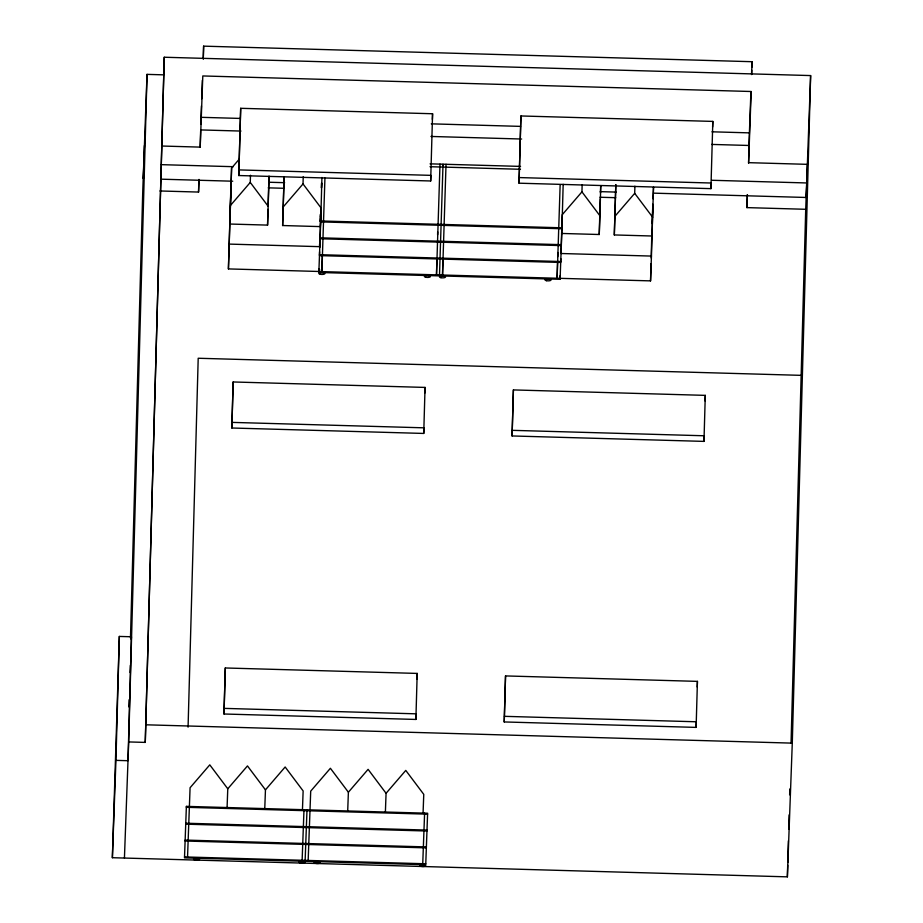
<?xml version="1.0" encoding="UTF-8"?>
<svg xmlns="http://www.w3.org/2000/svg" width="923" height="923" viewBox="0 0 923 923"><rect width="100%" height="100%" fill="white"/><g stroke="black" fill="none" stroke-linecap="round" stroke-linejoin="round"><path stroke-width="1.38" d="M112.375 857.709L119.344 636.432L131.401 636.766L127.997 760.714L115.94 760.367L112.375 857.709L787.377 876.85L792.28 743.13L810.625 75.571L164.259 57.238L145.269 742.404L128.689 741.93L124.432 858.044M115.94 760.367L119.344 636.432M130.478 637.92L142.777 190.484L147.034 74.371L163.613 74.844M143.884 160.048L143.377 178.681L144.426 145.534M128.689 741.93L147.034 74.371M145.269 742.404L164.259 57.238M159.933 190.969L198.549 192.065L198.86 180.712M161.583 146.019L200.199 147.115L200.626 131.354M203.625 46.15L203.268 58.922L203.625 46.15L752.014 61.703L751.668 74.475M188.073 727.162L198.203 358.251L801.164 375.349M318.862 271.477L228.419 268.916L231.592 168.055L239.092 159.344M228.419 268.916L230.9 186.781M269.078 176.293L267.566 225.108L229.873 224.035L231.592 168.055M223.989 713.998L225.304 667.975L417.196 673.421L415.881 719.444L223.989 713.998L225.304 667.975M231.846 428.007L233.161 381.972L425.053 387.418L423.738 433.441L231.846 428.007L233.161 381.972M238.78 175.532L240.684 108.303L432.575 113.748L430.672 180.977L238.78 175.532L240.684 108.303M268.247 206.383L250.271 182.431L250.468 175.266M267.566 225.108L267.993 209.348M268.12 205.044L269.008 176.328M303.217 176.766L303.021 183.931L321.008 207.871L320.327 226.608L282.634 225.535L284.088 176.755M282.634 225.535L284.146 176.72M319.531 247.122L319.612 244.249M320.235 221.324L320.431 214.159M318.85 272.47L320.743 220.966L561.98 227.808L560.088 279.311L318.85 272.47L318.966 268.662M319.577 251.817L319.473 255.613L560.711 262.455L560.815 258.659M319.704 247.514L319.635 243.81M320.408 221.728L320.616 214.067M320.754 214.401L319.773 246.66L229.331 244.099M321.504 187.669L321.619 182.881M321.931 177.481L320.708 221.901L561.945 228.742L563.168 184.335M322.335 255.856L321.896 271.616L324.931 178.07M436.925 259.109L436.487 274.869L439.994 164.121M437.594 234.754L437.675 231.881M442.948 259.282L442.521 275.042L446.028 164.294M504.223 721.948L505.539 675.924L697.43 681.37L696.115 727.393L504.223 721.948L505.539 675.924M512.08 435.956L513.407 389.921L705.287 395.367L703.972 441.39L512.08 435.956L513.407 389.921M519.026 183.192L520.93 115.963L712.821 121.409L710.918 188.638L519.026 183.192L520.93 115.963M557.584 261.094L557.111 278.284L560.146 184.738M557.7 256.802L557.815 252.498M560.088 279.311L560.203 275.516M561.992 221.739L561.011 253.502L651.453 256.075L652.873 204.491M561.565 233.45L599.246 234.511L599.927 215.786L581.952 191.846L582.148 184.681M599.246 234.511L600.227 198.687M599.927 215.786L600.758 185.696M614.314 234.938L615.814 184.727L614.314 234.938L652.007 236.011L653.519 187.196L653.023 198.757M652.688 217.286L634.701 193.334L634.897 186.181M318.885 271.535L650.542 280.88L651.015 263.69M651.177 257.955L651.846 233.6M810.625 75.571L805.721 209.29L746.938 207.617L747.284 194.845M787.377 876.85L787.7 865.324M787.78 862.463L788.369 840.818M788.692 829.373L789.084 814.882M789.638 794.841L789.8 788.946M791.057 743.05L805.721 209.29M653.565 193.149L806.333 197.476L806.84 178.854M806.333 197.476L807.371 164.34L748.588 162.667L749.061 145.476L711.633 144.415M128.828 706.903L129.093 699.749M130.097 672.555L130.351 665.391M131.297 639.627L131.401 636.766M200.752 124.34L201.433 105.926M201.699 98.807L202.368 80.313M198.549 192.065L199.01 179.42M200.199 147.115L202.806 75.951L751.195 91.504L748.565 163.186M187.542 857.029L190.08 787.734L209.786 764.855L227.773 788.796L227.081 807.533M264.763 808.594L265.455 789.869L285.149 766.99L303.136 790.942L302.456 809.667M321.423 187.969L321.573 183.262M302.133 860.271L303.99 809.713M305.109 861.297L307.001 809.794M308.167 860.444L310.705 791.149L330.399 768.282L348.386 792.222L347.706 810.948M385.387 812.021L386.068 793.295L405.774 770.417L423.761 794.357L423.069 813.082M432.368 119.367L432.575 113.748M430.672 180.977L430.879 175.358L238.988 169.913M424.845 393.036L425.053 387.418M423.738 433.441L423.945 427.822L232.054 422.388M416.988 679.04L417.196 673.421M415.881 719.444L416.088 713.825L224.197 708.379M442.982 165.148L443.017 164.213L439.475 275.896M422.746 863.697L424.603 813.128M561.669 230.565L562.245 214.713L581.952 191.846M600.423 192.942L600.688 185.731M652.111 223.574L652.826 204.271M650.542 280.88L651.453 256.075M712.614 127.028L712.821 121.409M710.918 188.638L711.125 183.019L519.234 177.574M705.091 400.986L705.287 395.367M703.972 441.39L704.18 435.771L512.288 430.337M697.223 686.989L697.43 681.37M696.115 727.393L696.323 721.774L504.431 716.329M748.68 152.537L750.918 91.596M751.541 74.509L751.703 70.24M751.807 67.402L752.014 61.703M746.938 207.617L747.411 194.718M230.565 205.31L250.271 182.431M283.326 206.81L303.021 183.931M615.006 216.213L634.701 193.334M227.773 788.796L247.468 765.928L265.455 789.869M348.386 792.222L368.092 769.344L386.068 793.295M201.018 117.313L239.876 118.421M431.306 123.844L520.549 126.382M711.979 131.804L749.407 132.866M200.672 129.924L240.972 131.066M430.96 136.454L521.645 139.027M430.083 163.844L520.549 166.405M430.014 166.705L520.468 169.278M161.202 164.652L233.265 166.694M711.748 180.273L806.864 182.962M160.671 179.166L232.734 181.208M268.766 182.235L284.619 182.685M600.238 191.638L616.091 192.088M268.224 187.842L284.019 188.292M599.904 197.245L615.699 197.695M320.119 237.822L561.357 244.664M320.085 238.757L561.322 245.599M319.508 254.679L560.746 261.521M145.915 724.797L792.28 743.13M186.342 807.313L427.58 814.155M185.765 823.224L427.003 830.077M185.731 824.17L426.968 831.012M185.142 840.08L426.38 846.922M185.108 841.015L426.345 847.868M184.531 856.936L425.768 863.778M320.489 216.34A3.034 0.946 1.6 0 1 320.5 215.855M319.762 271.235A3.034 0.946 1.6 0 1 319.808 269.908M186.377 806.379L184.496 857.871L425.734 864.713L427.614 813.221L186.377 806.379M546.439 280.684A3.034 0.946 1.6 0 0 551.008 279.992A3.034 0.946 1.6 0 0 546.497 279.058A3.034 0.946 1.6 0 0 546.439 280.684M440.917 277.685A3.034 0.946 1.6 0 0 445.486 277.004A3.034 0.946 1.6 0 0 440.975 276.058A3.034 0.946 1.6 0 0 440.917 277.685M425.815 277.258A3.034 0.946 1.6 0 0 430.395 276.577A3.034 0.946 1.6 0 0 425.884 275.631A3.034 0.946 1.6 0 0 425.815 277.258M320.304 274.269A3.034 0.946 1.6 0 0 324.873 273.577A3.034 0.946 1.6 0 0 320.362 272.643A3.034 0.946 1.6 0 0 320.304 274.269M194.984 859.924A3.034 0.946 1.6 0 0 199.564 859.244A3.034 0.946 1.6 0 0 195.053 858.298A3.034 0.946 1.6 0 0 194.984 859.924M300.506 862.924A3.034 0.946 1.6 0 0 305.075 862.232A3.034 0.946 1.6 0 0 300.563 861.297A3.034 0.946 1.6 0 0 300.506 862.924M315.608 863.351A3.034 0.946 1.6 0 0 320.177 862.67A3.034 0.946 1.6 0 0 315.666 861.724A3.034 0.946 1.6 0 0 315.608 863.351M421.119 866.339A3.034 0.946 1.6 0 0 425.699 865.659A3.034 0.946 1.6 0 0 421.188 864.713A3.034 0.946 1.6 0 0 421.119 866.339"/></g></svg>
